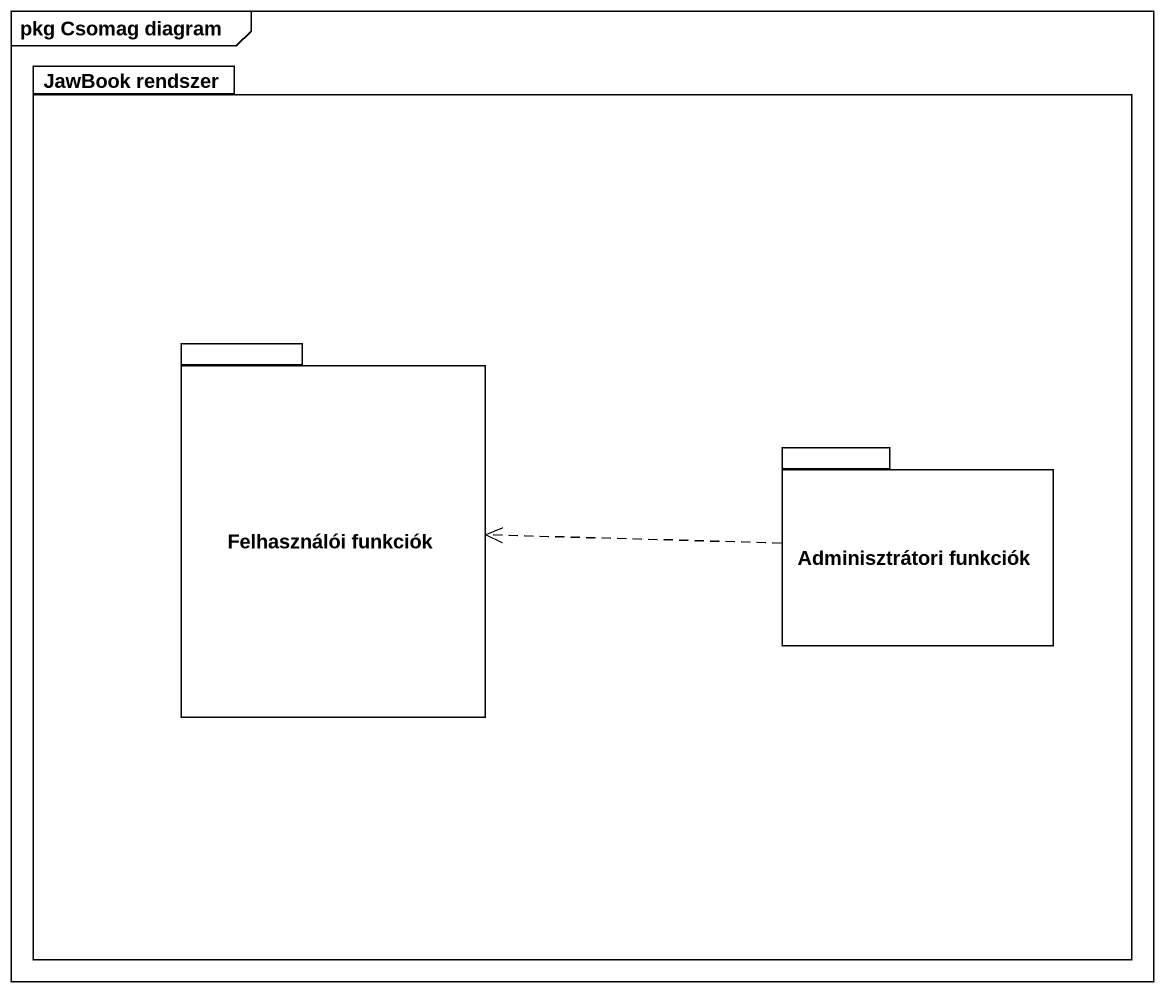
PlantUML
@startuml
mainframe pkg Csomag diagram
package "JawBook rendszer" as JawBook_rendszer {
  package "Felhasználói funkciók" as Felhasználói_funkciók {
  }
  package "Adminisztrátori funkciók" as Adminisztrátori_funkciók {
  }
}
Adminisztrátori_funkciók .left.> Felhasználói_funkciók
@enduml
